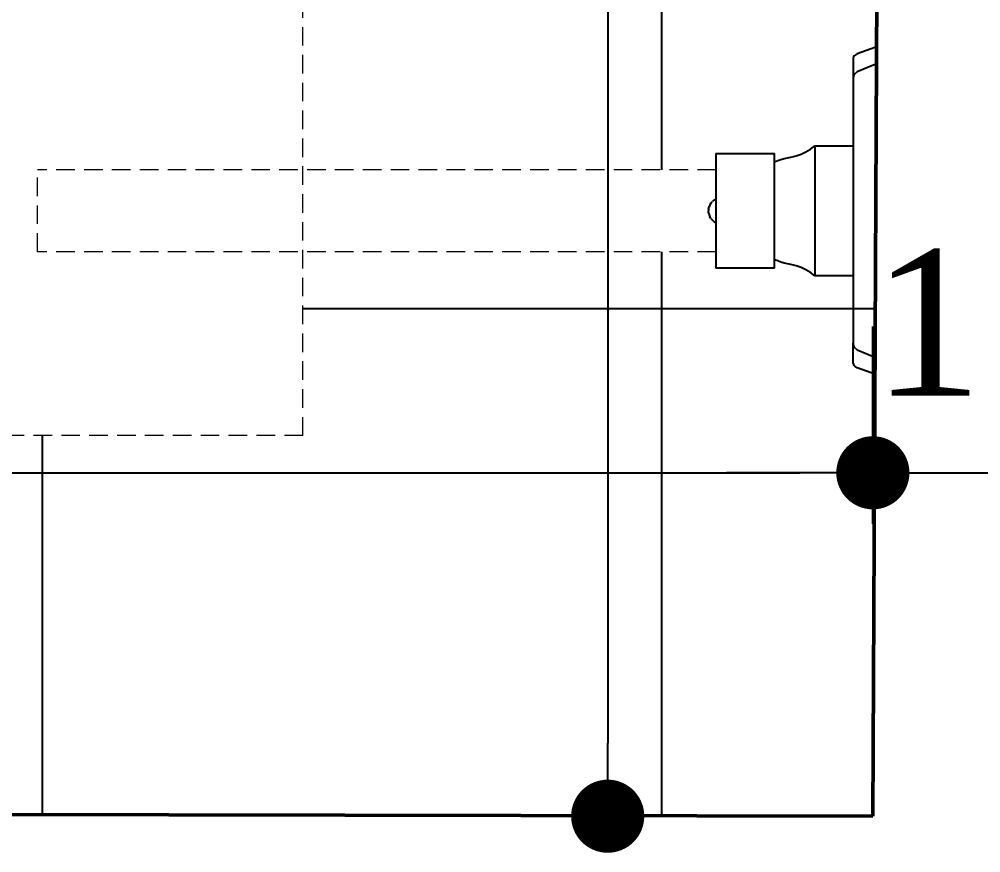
# Model space of a CAD drawing. Header units: millimetres. Extents: x 103208 to 171806, y -164 to 10038.
# Drawn here: x 109115.2 to 109180.9, y 6947.7 to 7004.7 of the extents above; entities that cross this region are included whole.
import ezdxf

# ---------------------------------------------------------------- set-up
doc = ezdxf.new("R2010")
doc.units = ezdxf.units.MM
doc.linetypes.add('HIDDEN', pattern=[9.525, 6.35, -3.175])
doc.layers.add('Hachuria - Moveis', color=1, linetype='Continuous')
doc.layers.add('Piso', color=55, linetype='Continuous')
doc.layers.add('Parede Baixa', color=5, linetype='Continuous', lineweight=50)
doc.layers.add('Projeção Janela', color=15, linetype='HIDDEN', lineweight=9)
doc.styles.add('Valéria', font='romantic.ttf', dxfattribs={"height": 10})
doc.dimstyles.new('Cota - 50', dxfattribs={"dimtxt": 10, "dimasz": 5, "dimexe": 10, "dimexo": 20, "dimgap": 5, "dimtad": 1, "dimtxsty": 'Valéria', "dimblk": 'DOT', "dimcen": 0, "dimclrd": 12, "dimclre": 12, "dimclrt": 2, "dimazin": 2, "dimtfac": 1, "dimtix": 1, "dimtmove": 0, "dimatfit": 3, "dimldrblk": 'DOT', "dimfxl": 1, "dimarcsym": 0})

# ---------------------------------------------------------------- blocks, each defined once
blk = doc.blocks.new('_Dot')
at = {"color": 0, "linetype": 'ByBlock', "lineweight": -2}
blk.add_line((-0.5, 0), (-1, 0), dxfattribs=at)
at = {"color": 0, "linetype": 'ByBlock', "const_width": 0.5}
blk.add_lwpolyline([(-0.25, 0, 1), (0.25, 0, 1)], format="xyb", close=True, dxfattribs=at)
blk = doc.blocks.new('*D1191')
at = {"color": 12, "lineweight": -2, "transparency": 16777216}
for p, q in [((109023.526, 6970.522), (109023.526, 6983.669)), ((109173.525, 6970.184), (109173.525, 6983.669)), ((109028.526, 6973.669), (109168.525, 6973.669))]:
    blk.add_line(p, q, dxfattribs=at)
at = {"layer": 'Defpoints', "color": 0, "transparency": 16777216}
for p in [(109173.525, 6973.669), (109023.526, 6950.522, -114808.76), (109173.525, 6950.184, 9825)]:
    blk.add_point(p, dxfattribs=at)
at = {"color": 12, "lineweight": -2, "transparency": 16777216, "xscale": 5, "yscale": 5, "zscale": 5, "rotation": 180}
blk.add_blockref('_Dot', (109023.526, 6973.669), dxfattribs=at)
at = {"color": 12, "lineweight": -2, "transparency": 16777216, "xscale": 5, "yscale": 5, "zscale": 5}
blk.add_blockref('_Dot', (109173.525, 6973.669), dxfattribs=at)
at = {"color": 2, "transparency": 16777216, "insert": (109098.525, 6983.862), "char_height": 10, "attachment_point": 5, "style": 'Valéria'}
blk.add_mtext('150', dxfattribs=at)
blk = doc.blocks.new('*D1192')
at = {"color": 12, "lineweight": -2, "transparency": 16777216}
for p, q in [((109173.525, 6970.184), (109173.525, 6983.669)), ((109188.525, 6970.153), (109188.525, 6983.669)), ((109168.525, 6973.669), (109163.525, 6973.669)), ((109173.525, 6973.669), (109188.525, 6973.669)), ((109193.525, 6973.669), (109198.525, 6973.669))]:
    blk.add_line(p, q, dxfattribs=at)
at = {"layer": 'Defpoints', "color": 0, "transparency": 16777216}
for p in [(109188.525, 6973.669), (109173.525, 6950.184, 9825), (109188.525, 6950.153, 9825)]:
    blk.add_point(p, dxfattribs=at)
at = {"color": 12, "lineweight": -2, "transparency": 16777216, "xscale": 5, "yscale": 5, "zscale": 5}
blk.add_blockref('_Dot', (109173.525, 6973.669), dxfattribs=at)
at = {"color": 12, "lineweight": -2, "transparency": 16777216, "xscale": 5, "yscale": 5, "zscale": 5, "rotation": 180}
blk.add_blockref('_Dot', (109188.525, 6973.669), dxfattribs=at)
at = {"color": 2, "transparency": 16777216, "insert": (109181.025, 6983.862), "char_height": 10, "attachment_point": 5, "style": 'Valéria'}
blk.add_mtext('15', dxfattribs=at)
blk = doc.blocks.new('*D1195')
at = {"color": 12, "lineweight": -2, "transparency": 16777216}
for p, q in [((109154.554, 7166.106), (109145.404, 7166.106)), ((109155.404, 7161.106), (109155.404, 6955.184)), ((109153.525, 6950.184), (109145.404, 6950.184))]:
    blk.add_line(p, q, dxfattribs=at)
at = {"layer": 'Defpoints', "color": 0, "transparency": 16777216}
for p in [(109174.554, 7166.106, -114808.76), (109155.404, 6950.184), (109173.525, 6950.184, 9825)]:
    blk.add_point(p, dxfattribs=at)
at = {"color": 12, "lineweight": -2, "transparency": 16777216, "xscale": 5, "yscale": 5, "zscale": 5}
for p, rotation in [((109155.404, 7166.106), 90), ((109155.404, 6950.184), 270)]:
    blk.add_blockref('_Dot', p, dxfattribs=dict(at, rotation=rotation))
at = {"color": 2, "transparency": 16777216, "insert": (109145.256, 7058.145), "char_height": 10, "attachment_point": 5, "rotation": 90, "style": 'Valéria'}
blk.add_mtext('216', dxfattribs=at)

msp = doc.modelspace()

# ---------------------------------------------------------------- hatches: boundary and pattern name
at = {"layer": 'Piso'}
h = msp.add_hatch(dxfattribs=at)
h.set_pattern_fill('ANSI37', color=256, scale=13.333333, angle=-45)
h.set_pattern_definition([(360, (-5521.912, -0.13), (3e-14, 42.333333), []), (90, (-5521.912, -0.13), (-42.333333, 3e-14), [])])
h.paths.add_polyline_path([(109173.90433, 7029.77584), (109023.90604, 7030.49081), (109023.52686, 6950.93963), (109008.52669, 6950.93963), (109008.52703, 6951.01113), (109005.51706, 6955.1073), (109005.51706, 6950.5283), (109173.52496, 6950.18391), (109173.66899, 6980.40153), (109172.31898, 6980.8935), (109172.18128, 6981.13518), (109172.18128, 6982.52989), (109172.18128, 6987.1468), (109169.54987, 6987.1468), (109169.25612, 6987.36789), (109168.9457, 6987.55424), (109168.61944, 6987.70512), (109168.27732, 6987.82225), (109167.9189, 6987.90392), (109167.57718, 6987.97164), (109167.13364, 6988.10659), (109166.81212, 6988.24066), (109166.81212, 6987.65511), (109162.80231, 6987.65511), (109162.80231, 6988.78211), (109134.57597, 6988.78211), (109134.57597, 6976.21044), (109103.89409, 6976.21044), (109103.89409, 7006.95377), (109134.57597, 7006.95377), (109134.57597, 6994.38211), (109162.80231, 6994.38211), (109162.80231, 6995.50911), (109166.81212, 6995.50911), (109166.81212, 6994.92355), (109167.13364, 6995.05763), (109167.57718, 6995.19258), (109167.9189, 6995.2603), (109168.27737, 6995.34197), (109168.61963, 6995.45917), (109168.94587, 6995.61063), (109169.25616, 6995.79635), (109169.54987, 6996.01742), (109172.18128, 6996.01742), (109172.18128, 7000.74233), (109172.21692, 7000.81547), (109172.19035, 7000.72409), (109172.18128, 7000.63432), (109172.18128, 6996.01742), (109172.18128, 6987.1468), (109172.18128, 6982.52989), (109172.19035, 6982.44012), (109172.21692, 6982.34875), (109172.25919, 6982.26199), (109172.44728, 6982.08463), (109173.11611, 6981.79966), (109173.67461, 6981.58004)])
h.paths.add_polyline_path([(109023.73565, 6958.23399), (109023.73565, 7031.25175), (109023.73465, 7031.04206), (109023.73465, 6958.02431)])

# ---------------------------------------------------------------- linework, layer by layer
at = {"layer": 'Hachuria - Moveis'}
for p, q in [((109173.72228, 7002.78211, -114808.76029), (109172.44728, 7002.31747, -114808.76029)), ((109173.72228, 6980.38211, -114808.76029), (109173.72228, 7002.78211, -114808.76029)), ((109172.18128, 7001.93665, -114808.76029), (109172.18128, 7000.63432, -114808.76029)), ((109172.37844, 7002.28271, -114808.76029), (109172.31428, 7002.23097, -114808.76029)), ((109172.44728, 7002.31747, -114808.76029), (109172.37844, 7002.28271, -114808.76029)), ((109172.44728, 7001.07958, -114808.76029), (109172.25919, 7000.90222, -114808.76029)), ((109173.11611, 7001.36456, -114808.76029), (109172.44728, 7001.07958, -114808.76029)), ((109173.72228, 7001.60292, -114808.76029), (109173.11611, 7001.36456, -114808.76029)), ((109172.19035, 7000.72409, -114808.76029), (109172.18128, 7000.63432, -114808.76029)), ((109172.18128, 7000.63432, -114808.76029), (109172.18128, 6996.01742, -114808.76029)), ((109172.21692, 7000.81547, -114808.76029), (109172.19035, 7000.72409, -114808.76029)), ((109172.25919, 7000.90222, -114808.76029), (109172.21692, 7000.81547, -114808.76029)), ((109168.94587, 6995.61063, -114808.76029), (109169.25616, 6995.79635, -114808.76029)), ((109169.25616, 6995.79635, -114808.76029), (109169.54987, 6996.01742, -114808.76029)), ((109169.54987, 6996.01742, -114808.76029), (109172.18128, 6996.01742, -114808.76029)), ((109169.54987, 6996.01742, -114808.76029), (109169.54987, 6987.1468, -114808.76029)), ((109172.18128, 6996.01742, -114808.76029), (109172.18128, 6987.1468, -114808.76029)), ((109162.80231, 6995.50911, -114808.76029), (109166.81212, 6995.50911, -114808.76029)), ((109162.80231, 6995.50911, -114808.76029), (109162.80231, 6992.39272, -114808.76029)), ((109166.81212, 6994.92355, -114808.76029), (109166.81212, 6995.50911, -114808.76029)), ((109167.24474, 6995.09143, -114808.76029), (109167.46609, 6995.15877, -114808.76029)), ((109167.46609, 6995.15877, -114808.76029), (109167.69081, 6995.21509, -114808.76029)), ((109167.69081, 6995.21509, -114808.76029), (109167.9189, 6995.2603, -114808.76029)), ((109167.9189, 6995.2603, -114808.76029), (109168.27737, 6995.34197, -114808.76029)), ((109168.27737, 6995.34197, -114808.76029), (109168.61963, 6995.45917, -114808.76029)), ((109168.61963, 6995.45917, -114808.76029), (109168.94587, 6995.61063, -114808.76029)), ((109166.81212, 6994.92355, -114808.76029), (109167.02673, 6995.01305, -114808.76029)), ((109166.81212, 6988.24066, -114808.76029), (109166.81212, 6994.92355, -114808.76029)), ((109167.02673, 6995.01305, -114808.76029), (109167.24474, 6995.09143, -114808.76029)), ((109162.30216, 6991.72302, -114808.76029), (109162.33516, 6991.86045, -114808.76029)), ((109162.38925, 6991.99104, -114808.76029), (109162.33516, 6991.86045, -114808.76029)), ((109162.4631, 6992.11155, -114808.76029), (109162.38925, 6991.99104, -114808.76029)), ((109162.4631, 6992.11155, -114808.76029), (109162.5549, 6992.21903, -114808.76029)), ((109162.66238, 6992.31083, -114808.76029), (109162.5549, 6992.21903, -114808.76029)), ((109162.66238, 6992.31083, -114808.76029), (109162.78289, 6992.38468, -114808.76029)), ((109162.80231, 6992.39272, -114808.76029), (109162.78289, 6992.38468, -114808.76029)), ((109162.80231, 6992.39272, -114808.76029), (109162.80231, 6990.77149, -114808.76029)), ((109162.30216, 6991.72302, -114808.76029), (109162.29107, 6991.58211, -114808.76029)), ((109162.30216, 6991.4412, -114808.76029), (109162.29107, 6991.58211, -114808.76029)), ((109162.30216, 6991.4412, -114808.76029), (109162.33516, 6991.30376, -114808.76029)), ((109162.33516, 6991.30376, -114808.76029), (109162.38925, 6991.17318, -114808.76029)), ((109162.4631, 6991.05266, -114808.76029), (109162.38925, 6991.17318, -114808.76029)), ((109162.4631, 6991.05266, -114808.76029), (109162.5549, 6990.94518, -114808.76029)), ((109162.66238, 6990.85339, -114808.76029), (109162.5549, 6990.94518, -114808.76029)), ((109162.66238, 6990.85339, -114808.76029), (109162.78289, 6990.77954, -114808.76029)), ((109162.78289, 6990.77954, -114808.76029), (109162.80231, 6990.77149, -114808.76029)), ((109162.80231, 6990.77149, -114808.76029), (109162.80231, 6987.65511, -114808.76029)), ((109166.81212, 6987.65511, -114808.76029), (109166.81212, 6988.24066, -114808.76029)), ((109167.02673, 6988.15117, -114808.76029), (109166.81212, 6988.24066, -114808.76029)), ((109167.24474, 6988.07279, -114808.76029), (109167.02673, 6988.15117, -114808.76029)), ((109167.46609, 6988.00544, -114808.76029), (109167.24474, 6988.07279, -114808.76029)), ((109167.69081, 6987.94912, -114808.76029), (109167.46609, 6988.00544, -114808.76029)), ((109167.9189, 6987.90392, -114808.76029), (109167.69081, 6987.94912, -114808.76029)), ((109168.27732, 6987.82225, -114808.76029), (109167.9189, 6987.90392, -114808.76029)), ((109166.81212, 6987.65511, -114808.76029), (109162.80231, 6987.65511, -114808.76029)), ((109168.61944, 6987.70512, -114808.76029), (109168.27732, 6987.82225, -114808.76029)), ((109168.9457, 6987.55424, -114808.76029), (109168.61944, 6987.70512, -114808.76029)), ((109169.25612, 6987.36789, -114808.76029), (109168.9457, 6987.55424, -114808.76029)), ((109169.54987, 6987.1468, -114808.76029), (109169.25612, 6987.36789, -114808.76029)), ((109172.18128, 6987.1468, -114808.76029), (109169.54987, 6987.1468, -114808.76029)), ((109172.18128, 6987.1468, -114808.76029), (109172.18128, 6982.52989, -114808.76029)), ((109172.18128, 6982.52989, -114808.76029), (109172.19035, 6982.44012, -114808.76029)), ((109172.18128, 6981.22756, -114808.76029), (109172.18128, 6982.52989, -114808.76029)), ((109172.19035, 6982.44012, -114808.76029), (109172.21692, 6982.34875, -114808.76029)), ((109172.21692, 6982.34875, -114808.76029), (109172.25919, 6982.26199, -114808.76029)), ((109172.25919, 6982.26199, -114808.76029), (109172.44728, 6982.08463, -114808.76029)), ((109172.44728, 6982.08463, -114808.76029), (109173.11611, 6981.79966, -114808.76029)), ((109173.11611, 6981.79966, -114808.76029), (109173.72228, 6981.56129, -114808.76029)), ((109172.19035, 6981.15078, -114808.76029), (109172.18128, 6981.22756, -114808.76029)), ((109172.21692, 6981.07263, -114808.76029), (109172.19035, 6981.15078, -114808.76029)), ((109172.25919, 6980.99843, -114808.76029), (109172.21692, 6981.07263, -114808.76029)), ((109172.31428, 6980.93324, -114808.76029), (109172.25919, 6980.99843, -114808.76029)), ((109172.37844, 6980.8815, -114808.76029), (109172.31428, 6980.93324, -114808.76029)), ((109172.44728, 6980.84674, -114808.76029), (109172.37844, 6980.8815, -114808.76029)), ((109173.72228, 6980.38211, -114808.76029), (109172.44728, 6980.84674, -114808.76029))]:
    msp.add_line(p, q, dxfattribs=at)
msp.add_arc((109172.51761, 7001.96188, -114808.76029), 0.33727, 127.0748722, 184.2896314, dxfattribs=at)
at = {"layer": 'Parede Baixa'}
for p, q in [((109173.52496, 6950.18391, -114808.76029), (109174.55415, 7166.10573, -114808.76029)), ((108531.12534, 6951.50072, 9825), (109173.52496, 6950.18391, 9825))]:
    msp.add_line(p, q, dxfattribs=at)
at = {"layer": 'Projeção Janela', "linetype": 'HIDDEN', "ltscale": 0.2}
for p, q in [((109134.57597, 6976.21044, -114808.76029), (109134.57597, 7006.95377, -114808.76029)), ((109116.43503, 6988.78211, -114808.76029), (109116.43503, 6994.38211, -114808.76029)), ((109162.80231, 6994.38211, -114808.76029), (109116.43503, 6994.38211, -114808.76029)), ((109162.80231, 6988.78211, -114808.76029), (109116.43503, 6988.78211, -114808.76029)), ((109134.57597, 6976.21044, -114808.76029), (109103.89409, 6976.21044, -114808.76029))]:
    msp.add_line(p, q, dxfattribs=at)

# ---------------------------------------------------------------- dimensions: what is measured, and where the dimension line sits
dim = msp.add_linear_dim(base=(109155.40355, 6950.18391), p1=(109174.55415, 7166.10573, -114808.76029), p2=(109173.52496, 6950.18391, 9825), angle=90, text='216', dimstyle='Cota - 50')
dim.commit()
dim.dimension.update_dxf_attribs({"geometry": '*D1195', "text_midpoint": (109145.25562, 7058.14482)})
for base, p1, p2, picture, middle in [((109173.52496, 6973.66926), (109023.526, 6950.52213, -114808.76029), (109173.52496, 6950.18391, 9825), '*D1191', (109098.52548, 6983.86156)), ((109188.52498, 6973.66926), (109173.52496, 6950.18391, 9825), (109188.52498, 6950.15316, 9825), '*D1192', (109181.02497, 6983.86156))]:
    dim = msp.add_linear_dim(base=base, p1=p1, p2=p2, dimstyle='Cota - 50', override={"dimtmove": 1})
    dim.commit()
    dim.dimension.update_dxf_attribs({"geometry": picture, "text_midpoint": middle})

doc.saveas('drawing.dxf')
